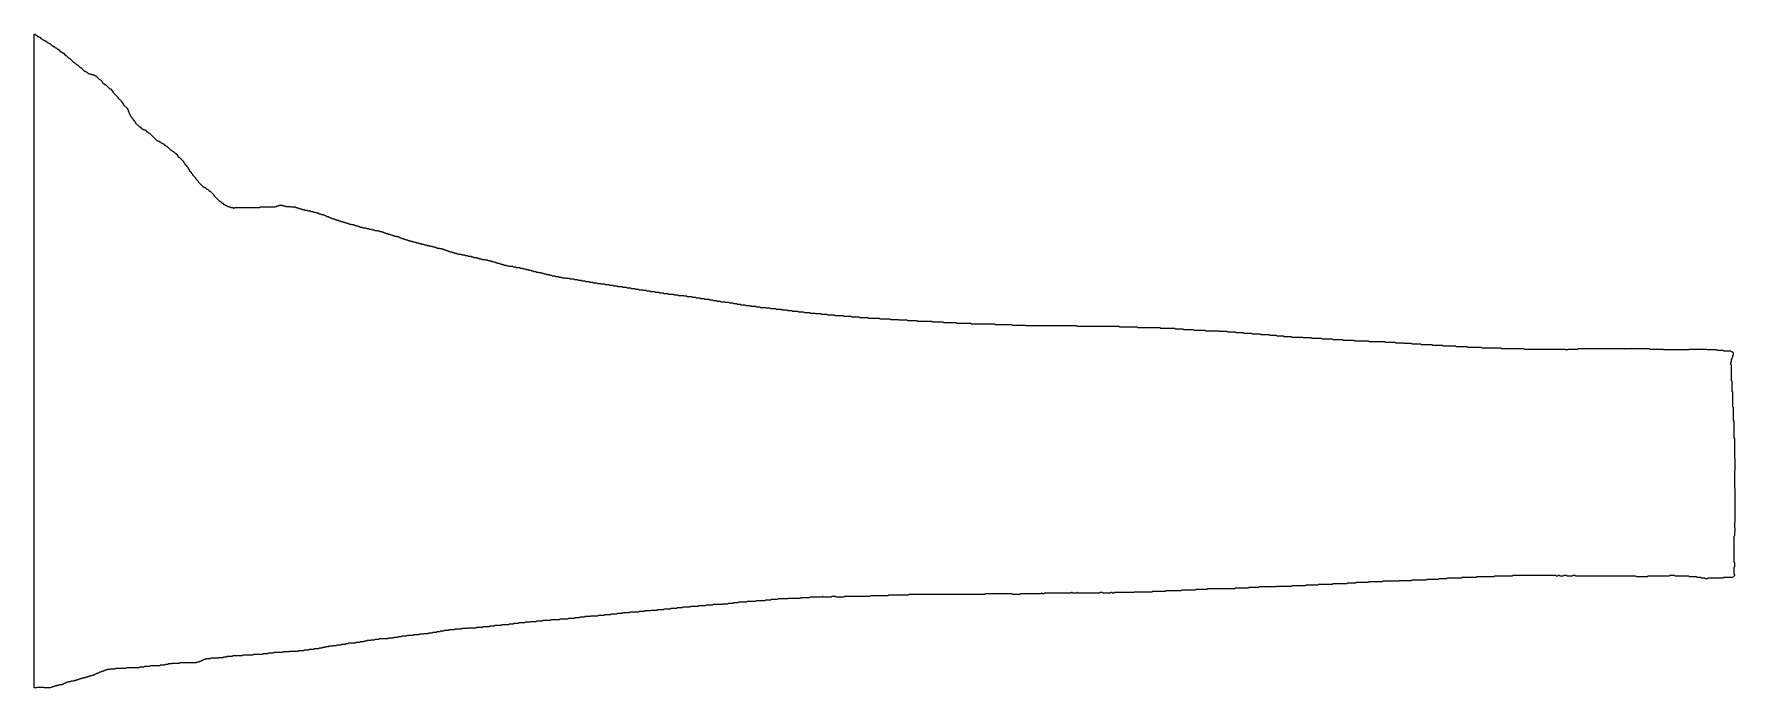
# Model space of a CAD drawing. Header units: metres. Extents: x 0 to 921, y 129 to 483.
import ezdxf

# ---------------------------------------------------------------- set-up
doc = ezdxf.new("R2010")
doc.units = ezdxf.units.M

msp = doc.modelspace()

# ---------------------------------------------------------------- linework, layer by layer
for points in [[(0, 129.18), (0, 483.25), (0.68, 483.25), (2.05, 481.88), (2.39, 481.88), (2.73, 481.54), (3.08, 481.54), (3.76, 480.85), (4.1, 480.85), (4.78, 480.17), (5.13, 480.17), (5.47, 479.83), (5.81, 479.83), (6.49, 479.15), (6.84, 479.15), (7.52, 478.46), (7.86, 478.46), (8.2, 478.12), (8.54, 478.12), (9.57, 477.1), (9.91, 477.1), (10.59, 476.41), (10.94, 476.41), (11.62, 475.73), (11.96, 475.73), (12.65, 475.04), (12.99, 475.04), (14.01, 474.02), (14.35, 474.02), (15.38, 472.99), (15.72, 472.99), (17.09, 471.63), (17.43, 471.63), (18.8, 470.26), (19.14, 470.26), (21.53, 467.87), (21.87, 467.87), (23.24, 466.5), (23.58, 466.5), (24.95, 465.13), (25.29, 465.13), (27.34, 463.08), (27.68, 463.08), (28.02, 462.74), (28.37, 462.74), (29.05, 462.06), (29.39, 462.06), (29.73, 461.72), (30.76, 461.72), (31.1, 461.37), (32.13, 461.37), (32.47, 461.03), (32.81, 461.03), (33.15, 460.69), (33.49, 460.69), (35.54, 458.64), (35.88, 458.64), (36.91, 457.62), (36.91, 457.27), (38.28, 455.91), (38.62, 455.91), (41.01, 453.51), (41.35, 453.51), (42.72, 452.15), (42.72, 451.81), (45.45, 449.07), (45.45, 448.73), (47.5, 446.68), (47.5, 446.34), (48.53, 445.31), (48.53, 444.97), (50.58, 442.92), (50.58, 442.58), (50.92, 442.24), (50.92, 441.55), (51.26, 441.21), (51.26, 440.87), (51.61, 440.53), (51.61, 440.19), (51.95, 439.84), (51.95, 439.5), (52.29, 439.16), (52.29, 438.82), (52.97, 438.13), (52.97, 437.79), (53.66, 437.11), (53.66, 436.77), (55.02, 435.4), (55.02, 435.06), (57.07, 433.01), (57.42, 433.01), (58.44, 431.98), (58.78, 431.98), (59.12, 431.64), (59.47, 431.64), (59.81, 431.3), (60.15, 431.3), (61.17, 430.27), (61.52, 430.27), (62.2, 429.59), (62.54, 429.59), (66.64, 425.49), (66.98, 425.49), (67.33, 425.15), (67.67, 425.15), (68.01, 424.81), (68.35, 424.81), (69.04, 424.12), (69.38, 424.12), (69.72, 423.78), (70.06, 423.78), (70.74, 423.1), (71.09, 423.1), (71.77, 422.41), (72.11, 422.41), (74.16, 420.36), (74.5, 420.36), (75.19, 419.68), (75.53, 419.68), (76.55, 418.65), (76.9, 418.65), (76.9, 418.31), (77.92, 417.29), (77.92, 416.95), (78.26, 416.6), (78.6, 416.6), (81, 414.21), (81, 413.87), (81.68, 413.19), (81.68, 412.84), (82.71, 411.82), (82.71, 411.48), (83.39, 410.79), (83.39, 410.45), (84.07, 409.77), (84.07, 409.43), (85.1, 408.4), (85.1, 408.06), (85.78, 407.38), (85.78, 407.03), (87.49, 405.33), (87.49, 404.98), (88.86, 403.62), (88.86, 403.28), (91.59, 400.54), (91.93, 400.54), (92.27, 400.2), (92.62, 400.2), (93.64, 399.17), (93.98, 399.17), (95.01, 398.15), (95.35, 398.15), (97.4, 396.1), (97.4, 395.76), (100.48, 392.68), (100.82, 392.68), (101.84, 391.66), (102.19, 391.66), (102.87, 390.97), (103.21, 390.97), (103.55, 390.63), (103.89, 390.63), (104.24, 390.29), (104.58, 390.29), (104.92, 389.95), (105.26, 389.95), (105.6, 389.61), (106.29, 389.61), (106.63, 389.26), (107.65, 389.26), (108, 388.92), (108.34, 388.92), (108.68, 389.26), (122.01, 389.26), (122.35, 389.61), (130.55, 389.61), (130.89, 389.95), (131.24, 389.95), (131.58, 390.29), (132.6, 390.29), (132.94, 390.63), (134.65, 390.63), (134.99, 390.29), (136.02, 390.29), (136.36, 389.95), (138.75, 389.95), (139.1, 389.61), (141.49, 389.61), (141.83, 389.26), (142.51, 389.26), (142.86, 388.92), (143.54, 388.92)], [(143.54, 388.92), (143.88, 388.58), (144.91, 388.58), (145.25, 388.24), (146.27, 388.24), (146.61, 387.9), (147.98, 387.9), (148.32, 387.55), (149.69, 387.55), (150.03, 387.21), (151.06, 387.21), (151.4, 386.87), (152.08, 386.87), (152.42, 386.53), (153.11, 386.53), (153.45, 386.19), (154.13, 386.19), (154.48, 385.85), (155.16, 385.85), (155.5, 385.5), (156.53, 385.5), (156.87, 385.16), (157.55, 385.16), (157.89, 384.82), (158.23, 384.82), (158.58, 384.48), (159.26, 384.48), (159.6, 384.14), (159.94, 384.14), (160.28, 383.8), (160.97, 383.8), (161.31, 383.45), (161.65, 383.45), (161.99, 383.11), (162.68, 383.11), (163.02, 382.77), (163.7, 382.77), (164.04, 382.43), (164.73, 382.43), (165.07, 382.09), (165.75, 382.09), (166.09, 381.74), (167.12, 381.74), (167.46, 381.4), (168.15, 381.4), (168.49, 381.06), (169.51, 381.06), (169.85, 380.72), (170.54, 380.72), (170.88, 380.38), (171.56, 380.38), (171.9, 380.04), (172.93, 380.04), (173.27, 379.69), (173.96, 379.69), (174.3, 379.35), (175.32, 379.35), (175.66, 379.01), (176.35, 379.01), (176.69, 378.67), (177.71, 378.67), (178.06, 378.33), (179.77, 378.33), (180.11, 377.99), (181.13, 377.99), (181.47, 377.64), (182.84, 377.64), (183.18, 377.3), (184.21, 377.3), (184.55, 376.96), (185.58, 376.96), (185.92, 376.62), (186.94, 376.62), (187.28, 376.28), (188.31, 376.28), (188.65, 375.93), (189.33, 375.93), (189.68, 375.59), (190.36, 375.59), (190.7, 375.25), (191.39, 375.25), (191.73, 374.91), (192.75, 374.91), (193.09, 374.57), (193.78, 374.57), (194.12, 374.23), (194.8, 374.23), (195.14, 373.88), (196.17, 373.88), (196.51, 373.54), (197.19, 373.54), (197.54, 373.2), (197.88, 373.2), (198.22, 372.86), (198.9, 372.86), (199.25, 372.52), (199.93, 372.52), (200.27, 372.18), (200.95, 372.18), (201.3, 371.83), (202.32, 371.83), (202.66, 371.49), (203.35, 371.49), (203.69, 371.15), (204.71, 371.15), (205.06, 370.81), (205.74, 370.81), (206.08, 370.47), (206.76, 370.47), (207.11, 370.12), (208.13, 370.12), (208.47, 369.78), (209.5, 369.78), (209.84, 369.44), (210.87, 369.44), (211.21, 369.1), (212.57, 369.1), (212.92, 368.76), (213.94, 368.76), (214.28, 368.42), (215.65, 368.42), (215.99, 368.07), (217.02, 368.07), (217.36, 367.73), (218.04, 367.73), (218.38, 367.39), (219.41, 367.39), (219.75, 367.05), (220.78, 367.05), (221.12, 366.71), (221.8, 366.71), (222.14, 366.37), (222.83, 366.37), (223.17, 366.02), (223.85, 366.02), (224.19, 365.68), (224.88, 365.68), (225.22, 365.34), (226.24, 365.34), (226.59, 365), (227.27, 365), (227.61, 364.66), (228.64, 364.66), (228.98, 364.32), (229.66, 364.32), (230, 363.97), (231.37, 363.97), (231.71, 363.63), (233.08, 363.63), (233.42, 363.29), (234.79, 363.29), (235.13, 362.95), (236.5, 362.95), (236.84, 362.61), (237.86, 362.61), (238.21, 362.26), (239.57, 362.26), (239.91, 361.92), (240.94, 361.92), (241.28, 361.58), (242.31, 361.58), (242.65, 361.24), (244.02, 361.24), (244.36, 360.9), (245.38, 360.9), (245.72, 360.56), (246.75, 360.56), (247.09, 360.21), (248.12, 360.21), (248.46, 359.87), (249.48, 359.87), (249.83, 359.53), (250.51, 359.53), (250.85, 359.19), (251.88, 359.19), (252.22, 358.85), (252.9, 358.85), (253.24, 358.51), (254.27, 358.51), (254.61, 358.16), (255.64, 358.16), (255.98, 357.82), (257, 357.82), (257.34, 357.48), (259.05, 357.48), (259.4, 357.14), (260.76, 357.14), (261.1, 356.8), (262.81, 356.8), (263.15, 356.45), (264.52, 356.45), (264.86, 356.11), (266.23, 356.11), (266.57, 355.77), (267.6, 355.77), (267.94, 355.43), (268.96, 355.43), (269.31, 355.09), (270.33, 355.09), (270.67, 354.75), (271.7, 354.75), (272.04, 354.4), (273.07, 354.4), (273.41, 354.06), (274.43, 354.06), (274.77, 353.72), (275.8, 353.72), (276.14, 353.38), (277.17, 353.38), (277.51, 353.04), (278.88, 353.04), (279.22, 352.7), (280.24, 352.7), (280.58, 352.35), (281.95, 352.35), (282.29, 352.01), (284, 352.01), (284.34, 351.67), (285.71, 351.67), (286.05, 351.33), (287.42, 351.33), (287.76, 350.99), (289.81, 350.99), (290.15, 350.64), (292.2, 350.64), (292.55, 350.3), (294.25, 350.3), (294.6, 349.96), (296.31, 349.96), (296.65, 349.62), (298.36, 349.62), (298.7, 349.28), (300.41, 349.28), (300.75, 348.94), (302.46, 348.94), (302.8, 348.59), (304.85, 348.59), (305.19, 348.25), (306.9, 348.25), (307.24, 347.91), (308.95, 347.91), (309.29, 347.57), (311.34, 347.57), (311.68, 347.23), (313.39, 347.23), (313.73, 346.89), (315.79, 346.89), (316.13, 346.54), (318.52, 346.54), (318.86, 346.2), (320.91, 346.2), (321.25, 345.86), (322.96, 345.86), (323.3, 345.52), (325.35, 345.52), (325.7, 345.18), (327.41, 345.18), (327.75, 344.83), (329.46, 344.83), (329.8, 344.49), (331.51, 344.49), (331.85, 344.15), (333.56, 344.15), (333.9, 343.81), (335.95, 343.81), (336.29, 343.47), (338.34, 343.47), (338.68, 343.13), (340.73, 343.13), (341.08, 342.78), (343.13, 342.78), (343.47, 342.44), (346.2, 342.44), (346.54, 342.1), (348.59, 342.1), (348.94, 341.76), (351.67, 341.76), (352.01, 341.42), (353.38, 341.42), (353.72, 341.08), (356.11, 341.08), (356.45, 340.73), (358.16, 340.73), (358.51, 340.39), (360.56, 340.39), (360.9, 340.05), (362.95, 340.05), (363.29, 339.71), (365.34, 339.71), (365.68, 339.37), (367.39, 339.37), (367.73, 339.02), (369.44, 339.02), (369.78, 338.68), (371.49, 338.68), (371.83, 338.34), (373.88, 338.34), (374.23, 338), (376.28, 338), (376.62, 337.66), (378.33, 337.66), (378.67, 337.32), (380.38, 337.32), (380.72, 336.97), (382.43, 336.97), (382.77, 336.63), (385.16, 336.63), (385.5, 336.29), (387.55, 336.29), (387.9, 335.95), (390.63, 335.95), (390.97, 335.61), (393.02, 335.61), (393.36, 335.27), (396.1, 335.27), (396.44, 334.92), (398.49, 334.92), (398.83, 334.58), (401.57, 334.58), (401.91, 334.24), (404.64, 334.24), (404.98, 333.9), (407.72, 333.9), (408.06, 333.56), (410.45, 333.56), (410.79, 333.21), (413.53, 333.21), (413.87, 332.87), (416.6, 332.87), (416.95, 332.53), (420.02, 332.53), (420.36, 332.19), (422.76, 332.19), (423.1, 331.85), (425.83, 331.85), (426.17, 331.51), (429.25, 331.51), (429.59, 331.16), (433.35, 331.16), (433.69, 330.82), (438.13, 330.82), (438.48, 330.48), (442.24, 330.48), (442.58, 330.14), (446.68, 330.14), (447.02, 329.8), (451.46, 329.8), (451.81, 329.46), (457.62, 329.46), (457.96, 329.11), (463.43, 329.11), (463.77, 328.77), (467.87, 328.77), (468.21, 328.43), (472.65, 328.43), (472.99, 328.09), (478.12, 328.09), (478.46, 327.75), (485.98, 327.75), (486.32, 327.41), (492.13, 327.41), (492.47, 327.06), (499.31, 327.06), (499.65, 326.72), (507.17, 326.72), (507.51, 326.38), (520.16, 326.38), (520.5, 326.04), (529.38, 326.04), (529.73, 325.7), (536.56, 325.7), (536.9, 325.35), (564.24, 325.35), (564.59, 325.01), (587.48, 325.01), (587.83, 324.67), (597.39, 324.67), (597.74, 324.33), (609.7, 324.33), (610.04, 323.99), (617.56, 323.99), (617.9, 323.65), (622, 323.65), (622.34, 323.3), (627.81, 323.3), (628.15, 322.96), (633.96, 322.96), (634.3, 322.62), (641.48, 322.62), (641.82, 322.28), (645.92, 322.28), (646.27, 321.94), (650.37, 321.94), (650.71, 321.6), (654.81, 321.6), (655.15, 321.25), (659.25, 321.25), (659.59, 320.91), (664.04, 320.91), (664.38, 320.57), (668.82, 320.57), (669.16, 320.23), (672.58, 320.23), (672.92, 319.89), (676.34, 319.89), (676.68, 319.54), (680.78, 319.54), (681.13, 319.2), (686.94, 319.2), (687.28, 318.86), (691.38, 318.86), (691.72, 318.52), (697.19, 318.52), (697.53, 318.18), (703, 318.18), (703.34, 317.84), (708.47, 317.84), (708.81, 317.49), (714.62, 317.49), (714.96, 317.15), (722.48, 317.15), (722.82, 316.81), (731.36, 316.81), (731.71, 316.47), (736.83, 316.47), (737.17, 316.13), (741.62, 316.13), (741.96, 315.79), (745.72, 315.79), (746.06, 315.44), (750.84, 315.44), (751.19, 315.1), (757, 315.1), (757.34, 314.76), (762.46, 314.76), (762.81, 314.42), (769.64, 314.42), (769.98, 314.08), (775.79, 314.08), (776.13, 313.73), (783.65, 313.73), (784, 313.39), (794.25, 313.39), (794.59, 313.05), (806.55, 313.05), (806.89, 312.71), (828.77, 312.71), (829.11, 312.37), (830.47, 312.37), (830.82, 312.71), (835.94, 312.71), (836.28, 313.05), (861.23, 313.05), (861.57, 312.71), (861.92, 313.05), (874.56, 313.05), (874.9, 312.71), (882.08, 312.71), (882.42, 312.37), (896.09, 312.37), (896.43, 312.71), (905.66, 312.71), (906, 312.37), (910.79, 312.37), (911.13, 312.03), (914.55, 312.03), (914.89, 311.68), (918.65, 311.68), (918.99, 311.34), (919.33, 311.34), (920.02, 310.66), (920.02, 309.29), (919.67, 308.95), (919.67, 308.27), (919.33, 307.92), (919.33, 307.24), (918.99, 306.9), (918.99, 305.53), (918.65, 305.19), (918.65, 304.51), (918.99, 304.17), (918.99, 295.62), (919.33, 295.28), (919.33, 289.81), (919.67, 289.47), (919.67, 281.61), (920.02, 281.27), (920.02, 274.09), (920.36, 273.75), (920.36, 264.52), (920.7, 264.18), (920.7, 253.93), (921.04, 253.59), (921.04, 246.75), (920.7, 246.41), (920.7, 237.52), (921.04, 237.18), (921.04, 218.73), (920.7, 218.38), (920.7, 215.99), (921.04, 215.65), (921.04, 213.94), (920.7, 213.6), (920.7, 211.55), (920.36, 211.21), (920.36, 197.54), (920.7, 197.19), (920.7, 194.8), (920.36, 194.46), (920.36, 191.04), (920.7, 190.7), (920.7, 190.02), (919.67, 188.99), (914.89, 188.99), (914.55, 188.65), (906.34, 188.65), (906, 188.31), (904.98, 188.31), (904.64, 188.65), (902.93, 188.65), (902.59, 188.99), (900.53, 188.99), (900.19, 189.33), (896.43, 189.33), (896.09, 189.68), (888.57, 189.68), (888.23, 190.02), (885.84, 190.02), (885.5, 189.68), (873.88, 189.68), (873.54, 189.33), (867.73, 189.33), (867.38, 189.68), (834.92, 189.68), (834.58, 190.02), (833.21, 190.02), (832.87, 189.68), (830.13, 189.68), (829.79, 190.02), (828.42, 190.02), (828.08, 189.68), (826.37, 189.68), (826.03, 190.02), (825.35, 190.02), (825.01, 189.68), (824.32, 189.68), (823.98, 190.02), (800.74, 190.02), (800.4, 189.68), (790.83, 189.68), (790.49, 189.33), (781.26, 189.33), (780.92, 188.99), (773.06, 188.99), (772.72, 188.65), (765.2, 188.65), (764.86, 188.31), (760.76, 188.31), (760.41, 187.97), (754.26, 187.97), (753.92, 187.63), (746.06, 187.63), (745.72, 187.28), (739.22, 187.28), (738.88, 186.94), (730.34, 186.94), (730, 186.6), (722.82, 186.6), (722.48, 186.26), (715.98, 186.26), (715.64, 185.92), (711.2, 185.92), (710.86, 185.58), (703.34, 185.58), (703, 185.23), (695.48, 185.23), (695.14, 184.89), (688.64, 184.89), (688.3, 184.55), (681.13, 184.55), (680.78, 184.21), (672.92, 184.21), (672.58, 183.87), (663.35, 183.87), (663.01, 183.52), (657.89, 183.52), (657.54, 183.18), (650.37, 183.18), (650.03, 182.84), (635.33, 182.84), (634.99, 182.5), (629.18, 182.5), (628.84, 182.16), (621.32, 182.16), (620.98, 181.82), (612.77, 181.82), (612.43, 181.47), (605.6, 181.47), (605.26, 181.13), (595.69, 181.13), (595.34, 180.79), (585.09, 180.79), (584.75, 180.45), (584.07, 180.45), (583.72, 180.79), (583.04, 180.79), (582.7, 180.45), (578.94, 180.45), (578.6, 180.79), (577.23, 180.79), (576.89, 180.45), (565.27, 180.45), (564.93, 180.79), (564.59, 180.79), (564.24, 180.45), (562.54, 180.45), (562.19, 180.79), (561.85, 180.79), (561.51, 180.45), (547.16, 180.45), (546.81, 180.11), (546.13, 180.11), (545.79, 180.45), (545.45, 180.45), (545.11, 180.11), (534.17, 180.11), (533.83, 179.77), (530.07, 179.77), (529.73, 180.11), (515.03, 180.11), (514.69, 179.77), (473.68, 179.77), (473.34, 179.42), (462.74, 179.42), (462.4, 179.08), (452.83, 179.08), (452.49, 178.74), (438.82, 178.74), (438.48, 178.4), (434.38, 178.4), (434.03, 178.74), (431.98, 178.74), (431.64, 178.4), (427.54, 178.4), (427.2, 178.74), (426.86, 178.74), (426.52, 178.4), (420.36, 178.4), (420.02, 178.06), (415.24, 178.06), (414.9, 177.71), (408.4, 177.71), (408.06, 177.37), (402.93, 177.37), (402.59, 177.03), (399.17, 177.03), (398.83, 176.69), (396.1, 176.69), (395.76, 176.35), (390.97, 176.35), (390.63, 176.01), (386.19, 176.01), (385.85, 175.66), (381.4, 175.66), (381.06, 175.32), (378.67, 175.32), (378.33, 174.98), (375.93, 174.98), (375.59, 174.64), (372.86, 174.64), (372.52, 174.3), (367.73, 174.3), (367.39, 173.96), (363.97, 173.96), (363.63, 173.61), (359.87, 173.61), (359.53, 173.27), (355.43, 173.27), (355.09, 172.93), (351.33, 172.93), (350.99, 172.59), (348.25, 172.59), (347.91, 172.25), (344.83, 172.25), (344.49, 171.9), (341.08, 171.9), (340.73, 171.56), (337.66, 171.56), (337.32, 171.22), (334.24, 171.22), (333.9, 170.88), (330.82, 170.88), (330.48, 170.54), (327.75, 170.54), (327.41, 170.2), (322.62, 170.2), (322.28, 169.85), (318.86, 169.85), (318.52, 169.51), (315.79, 169.51), (315.44, 169.17), (312.37, 169.17), (312.03, 168.83), (308.95, 168.83), (308.61, 168.49), (305.53, 168.49), (305.19, 168.15), (301.43, 168.15), (301.09, 167.8), (298.36, 167.8), (298.01, 167.46), (295.62, 167.46), (295.28, 167.12), (292.89, 167.12), (292.55, 166.78), (289.47, 166.78), (289.13, 166.44), (284.69, 166.44), (284.34, 166.09), (279.9, 166.09), (279.56, 165.75), (275.46, 165.75), (275.12, 165.41), (272.04, 165.41), (271.7, 165.07), (268.96, 165.07), (268.62, 164.73), (265.89, 164.73), (265.55, 164.39), (262.47, 164.39), (262.13, 164.04), (259.74, 164.04), (259.4, 163.7), (257.34, 163.7), (257, 163.36), (253.24, 163.36), (252.9, 163.02), (249.48, 163.02), (249.14, 162.68), (246.75, 162.68), (246.41, 162.34), (242.99, 162.34), (242.65, 161.99), (239.57, 161.99), (239.23, 161.65), (235.13, 161.65), (234.79, 161.31), (231.71, 161.31), (231.37, 160.97), (227.95, 160.97), (227.61, 160.63), (224.54, 160.63), (224.19, 160.28), (222.14, 160.28), (221.8, 159.94), (220.09, 159.94), (219.75, 159.6), (218.04, 159.6), (217.7, 159.26), (215.99, 159.26), (215.65, 158.92), (213.6, 158.92), (213.26, 158.58), (211.21, 158.58), (210.87, 158.23), (208.81, 158.23), (208.47, 157.89), (205.4, 157.89), (205.06, 157.55), (201.98, 157.55), (201.64, 157.21), (199.25, 157.21), (198.9, 156.87), (197.19, 156.87), (196.85, 156.53), (194.8, 156.53), (194.46, 156.18), (191.73, 156.18), (191.39, 155.84), (186.94, 155.84), (186.6, 155.5), (184.55, 155.5), (184.21, 155.16), (182.5, 155.16), (182.16, 154.82), (180.45, 154.82), (180.11, 154.48), (178.74, 154.48), (178.4, 154.13), (176.69, 154.13), (176.35, 153.79), (174.3, 153.79), (173.96, 153.45), (170.2, 153.45), (169.85, 153.11), (168.83, 153.11), (168.49, 152.77), (166.44, 152.77), (166.09, 152.42), (164.04, 152.42), (163.7, 152.08), (161.99, 152.08), (161.65, 151.74), (159.6, 151.74), (159.26, 151.4), (157.89, 151.4), (157.55, 151.06), (156.18, 151.06), (155.84, 150.72), (154.48, 150.72), (154.13, 150.37), (151.74, 150.37), (151.4, 150.03), (149.01, 150.03), (148.67, 149.69), (146.27, 149.69), (145.93, 149.35), (143.2, 149.35), (142.86, 149.01), (138.41, 149.01), (138.07, 148.67), (134.99, 148.67), (134.65, 148.32), (129.87, 148.32), (129.53, 147.98), (126.79, 147.98), (126.45, 147.64), (124.06, 147.64), (123.72, 147.3), (118.93, 147.3), (118.59, 146.96), (113.12, 146.96), (112.78, 146.61), (107.65, 146.61), (107.31, 146.27), (104.58, 146.27), (104.24, 145.93), (102.53, 145.93), (102.19, 145.59), (99.79, 145.59), (99.45, 145.25), (95.69, 145.25), (95.35, 144.91), (92.96, 144.91), (92.62, 144.56), (91.93, 144.56), (91.59, 144.22), (91.25, 144.22), (90.91, 143.88), (90.57, 143.88), (90.22, 143.54), (89.54, 143.54), (89.2, 143.2), (88.17, 143.2), (87.83, 142.86), (78.95, 142.86), (78.6, 142.51), (74.85, 142.51), (74.5, 142.17), (72.79, 142.17), (72.45, 141.83), (71.09, 141.83), (70.74, 141.49), (68.35, 141.49), (68.01, 141.15), (62.88, 141.15), (62.54, 140.8), (59.81, 140.8), (59.47, 140.46), (57.07, 140.46), (56.73, 140.12), (49.9, 140.12), (49.56, 139.78), (44.09, 139.78), (43.75, 139.44), (41.35, 139.44), (41.01, 139.1), (39.64, 139.1), (39.3, 138.75), (38.28, 138.75), (37.94, 138.41), (37.59, 138.41), (37.25, 138.07), (36.57, 138.07), (36.23, 137.73), (35.54, 137.73), (35.2, 137.39), (34.86, 137.39), (34.52, 137.05), (33.83, 137.05), (33.49, 136.7), (33.15, 136.7), (32.81, 136.36), (32.47, 136.36), (32.13, 136.02), (31.44, 136.02), (31.1, 135.68), (30.42, 135.68), (30.07, 135.34), (29.39, 135.34), (29.05, 134.99), (28.02, 134.99), (27.68, 134.65), (26.66, 134.65), (26.32, 134.31), (25.29, 134.31), (24.95, 133.97), (24.26, 133.97), (23.92, 133.63), (23.24, 133.63), (22.9, 133.29), (21.87, 133.29), (21.53, 132.94), (20.16, 132.94), (19.82, 132.6), (18.8, 132.6), (18.45, 132.26), (17.77, 132.26), (17.43, 131.92), (17.09, 131.92), (16.75, 131.58), (16.4, 131.58), (16.06, 131.24), (15.38, 131.24), (15.04, 130.89), (13.67, 130.89), (13.33, 130.55), (12.3, 130.55), (11.96, 130.21), (10.94, 130.21), (10.59, 129.87), (9.91, 129.87), (9.57, 129.53), (9.23, 129.53), (8.89, 129.18), (5.47, 129.18), (5.13, 129.53), (1.71, 129.53), (1.37, 129.18), (0, 129.18)]]:
    msp.add_lwpolyline(points)

doc.saveas('drawing.dxf')
